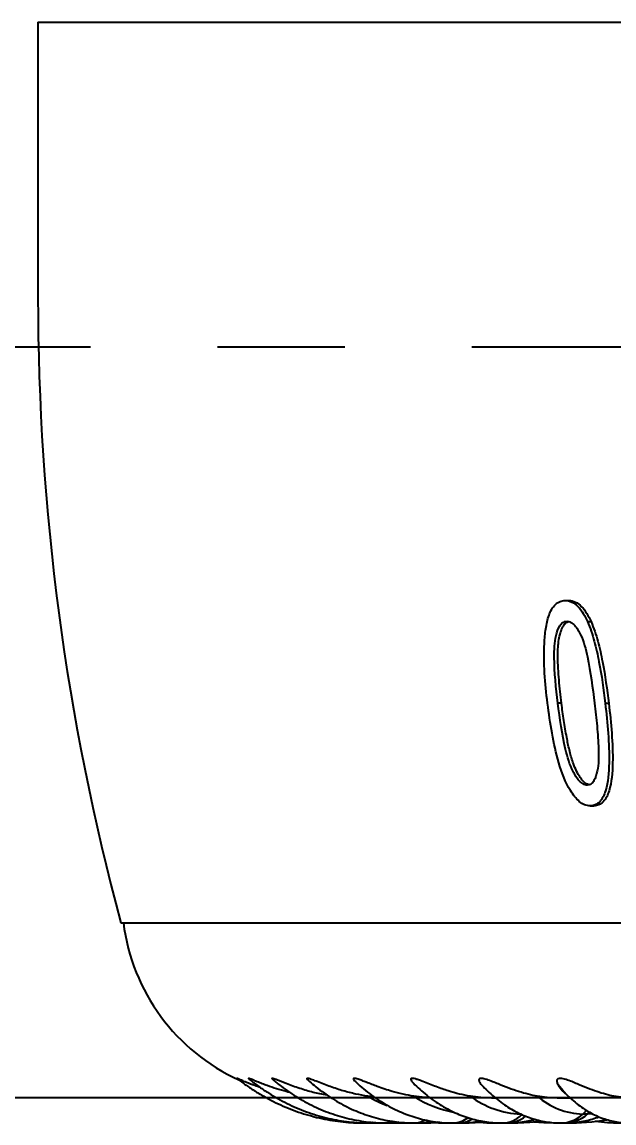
# Model space of a CAD drawing. Header units: millimetres. Extents: x 10 to 412, y 8 to 584.
# Drawn here: x 53.12 to 64.94, y 324.31 to 346.31 of the extents above; entities that cross this region are included whole.
import ezdxf

# ---------------------------------------------------------------- set-up
doc = ezdxf.new("R2010")
doc.units = ezdxf.units.MM
doc.linetypes.add('CENTERX2', pattern=[20.32, 12.7, -2.54, 2.54, -2.54])
for name, color, linetype in [('CENTERLINE', 4, 'CENTERX2'), ('DETAIL', 3, 'Continuous'), ('DIMENSIONS', 2, 'Continuous')]:
    doc.layers.add(name, color=color, linetype=linetype)
doc.layers.add('OUTLINE', color=7, linetype='Continuous', lineweight=25)
doc.styles.add('SLDTEXTSTYLE0', font='TXT', dxfattribs={"width": 0.75})
doc.dimstyles.new('SLDDIMSTYLE8', dxfattribs={"dimtxt": 3.5, "dimasz": 2, "dimexe": 0, "dimexo": 0.0625, "dimgap": 0.875, "dimtad": 1, "dimrnd": 1e-09, "dimzin": 12, "dimdsep": 46, "dimtxsty": 'SLDTEXTSTYLE0', "dimsah": 1, "dimcen": 0.09, "dimadec": 0, "dimazin": 3, "dimtfac": 1, "dimtofl": 0, "dimtmove": 0, "dimatfit": 3, "dimfxl": 0, "dimfrac": 2, "dimtolj": 1, "dimtzin": 12, "dimarcsym": 0})

# ---------------------------------------------------------------- blocks, each defined once
blk = doc.blocks.new('_D_47')
at = {"layer": 'DIMENSIONS'}
for p, q in [((84.3, 349.505), (34.665, 349.505)), ((36.665, 349.505), (36.665, 324.805)), ((65.985, 324.805), (34.665, 324.805))]:
    blk.add_line(p, q, dxfattribs=at)
for points in [[(36.665, 349.505), (36.165, 347.505), (37.165, 347.505)], [(36.665, 324.805), (37.165, 326.805), (36.165, 326.805)]]:
    blk.add_solid(points, dxfattribs=at)
at = {"layer": 'DIMENSIONS', "insert": (32.153, 332.629), "char_height": 3.5, "attachment_point": 1, "rotation": 90, "style": 'SLDTEXTSTYLE0'}
blk.add_mtext('24,7', dxfattribs=at)

msp = doc.modelspace()

# ---------------------------------------------------------------- linework, layer by layer
at = {"layer": 'CENTERLINE'}
msp.add_line((135.76409, 339.80517), (42.40541, 339.80517), dxfattribs=at)
at = {"layer": 'DETAIL'}
for p, q in [((53.43475, 346.30517), (89.08475, 346.30517)), ((63.89231, 332.69367), (63.8192, 332.69367)), ((64.76665, 332.69205), (64.83702, 332.69205)), ((62.31412, 325.04702), (62.29722, 325.06514)), ((64.39459, 324.55597), (64.31768, 324.48392)), ((64.44948, 324.52234), (64.40847, 324.48392)), ((64.40847, 324.48392), (64.31768, 324.48392)), ((64.5108, 324.48826), (64.40847, 324.48392))]:
    msp.add_line(p, q, dxfattribs=at)
at = {"layer": 'DETAIL', "flags": 128}
for points in [[(64.01994, 324.84712), (63.92614, 324.94514), (63.82594, 325.06514)], [(60.12691, 324.31437), (60.11988, 324.31259), (60.05752, 324.30517), (60.05746, 324.30517)], [(60.52702, 324.33172), (60.46554, 324.31259), (60.39566, 324.30517), (60.39559, 324.30517)], [(60.63749, 324.3213), (60.60464, 324.31259), (60.53475, 324.30517)]]:
    msp.add_lwpolyline(points, dxfattribs=at)
at = {"layer": 'DETAIL'}
for centre, radius, start, end in [((61.41682, 327.2521), 2.78601, 239.98619, 248.796542), ((62.17008, 326.7434), 2.2663, 237.141053, 259.409187), ((63.14943, 326.28831), 1.80546, 233.35562, 267.601472), ((64.35796, 325.9256), 1.44224, 228.845213, 268.399349), ((60.94988, 324.72819), 0.42303, 270.295699, 300.789701), ((61.07815, 324.72557), 0.42041, 270.325495, 294.773733), ((61.71862, 324.80802), 0.50287, 270.458289, 307.476066), ((61.83458, 324.8074), 0.50226, 270.554382, 302.91189), ((62.69412, 324.8874), 0.58228, 270.722087, 314.671328), ((62.79862, 324.88337), 0.57825, 270.702227, 310.091948), ((63.87556, 324.94121), 0.63606, 270.49467, 314.033773), ((63.96567, 324.94285), 0.63772, 270.565373, 313.974557)]:
    msp.add_arc(centre, radius, start, end, dxfattribs=at)
at = {"layer": 'OUTLINE'}
for p, q in [((53.43475, 346.30517), (53.43475, 340.80516)), ((63.96782, 334.74562), (64.03941, 334.74562)), ((64.41185, 334.32354), (64.48236, 334.32354)), ((64.46371, 330.64172), (64.53638, 330.64172)), ((55.09092, 328.30517), (89.08475, 328.30517)), ((62.29722, 325.06514), (62.30863, 325.05492)), ((62.30762, 325.05392), (62.31553, 325.04553)), ((63.9223, 324.94154), (64.02497, 324.84225)), ((60.14808, 324.82599), (60.02324, 324.83969)), ((62.49668, 324.80517), (62.57189, 324.80517)), ((63.80422, 324.80517), (64.0621, 324.80517)), ((64.02497, 324.84225), (64.01994, 324.84712)), ((59.94029, 324.30517), (60.05752, 324.30517)), ((60.05752, 324.30517), (60.20626, 324.30517)), ((60.20626, 324.30517), (60.30913, 324.30689)), ((60.20626, 324.30517), (60.20944, 324.30517)), ((60.20944, 324.30517), (60.31245, 324.30673)), ((60.37047, 324.30517), (60.39566, 324.30517)), ((60.39566, 324.30517), (60.53475, 324.30517)), ((60.53475, 324.30517), (60.5411, 324.30517)), ((60.72601, 324.30999), (60.91459, 324.30517)), ((60.91459, 324.30517), (60.95214, 324.30517)), ((60.95214, 324.30517), (61.08054, 324.30517)), ((61.08054, 324.30517), (61.08999, 324.30517)), ((61.67311, 324.30517), (61.72273, 324.30517)), ((61.72273, 324.30517), (61.83944, 324.30517)), ((61.83944, 324.30517), (61.85193, 324.30517)), ((62.64025, 324.30517), (62.70156, 324.30517)), ((62.70156, 324.30517), (62.8057, 324.30517)), ((62.8057, 324.30517), (62.82114, 324.30517)), ((63.80864, 324.30517), (63.88118, 324.30517)), ((63.88118, 324.30517), (63.97197, 324.30517)), ((63.97197, 324.30517), (63.99022, 324.30517))]:
    msp.add_line(p, q, dxfattribs=at)
at = {"layer": 'OUTLINE', "flags": 128}
msp.add_lwpolyline([(63.3352, 324.32764), (63.5431, 324.31223), (63.80864, 324.30517)], dxfattribs=at)
at = {"layer": 'OUTLINE'}
for centre, radius, start, end in [((101.43475, 340.80517), 48, 180, 195.094787), ((59.10955, 328.80517), 4, 187.180756, 245.472435), ((63.99022, 329.30517), 5, 270, 279.286631)]:
    msp.add_arc(centre, radius, start, end, dxfattribs=at)
for points, knots in [([(63.61387, 332.69205), (63.56568, 333.09293), (63.5304, 333.49658), (63.55507, 333.98762), (63.56385, 334.08495), (63.59292, 334.27325), (63.61331, 334.3657), (63.67458, 334.53467), (63.7159, 334.61184), (63.79893, 334.69176), (63.83019, 334.71289), (63.89604, 334.73961), (63.93185, 334.74331), (63.96782, 334.74562)], [0, 0, 0, 0, 0.5, 0.5, 0.625, 0.625, 0.75, 0.75, 0.875, 0.875, 0.9375, 0.9375, 1, 1, 1, 1]), ([(63.96782, 334.74562), (64.01242, 334.74309), (64.057, 334.73635), (64.14541, 334.6935), (64.18652, 334.66165), (64.26288, 334.58191), (64.29725, 334.53509), (64.35888, 334.43446), (64.38567, 334.3791), (64.41185, 334.32354)], [0, 0, 0, 0, 0.25, 0.25, 0.5, 0.5, 0.75, 0.75, 1, 1, 1, 1]), ([(64.03941, 334.74562), (64.08393, 334.74309), (64.12843, 334.73633), (64.21666, 334.69341), (64.25769, 334.66151), (64.33386, 334.58172), (64.36812, 334.53491), (64.42956, 334.43434), (64.45627, 334.37904), (64.48236, 334.32354)], [0, 0, 0, 0, 0.25, 0.25, 0.5, 0.5, 0.75, 0.75, 1, 1, 1, 1]), ([(63.8192, 332.69367), (63.78261, 332.99872), (63.75066, 333.30485), (63.7461, 333.7596), (63.75156, 333.90898), (63.80306, 334.1162), (63.82564, 334.18359), (63.87515, 334.26502), (63.89546, 334.28798), (63.93035, 334.31277), (63.94245, 334.31973), (63.96857, 334.32829), (63.98274, 334.32921), (63.99671, 334.33003)], [0, 0, 0, 0, 0.5, 0.5, 0.75, 0.75, 0.875, 0.875, 0.9375, 0.9375, 0.96875, 0.96875, 1, 1, 1, 1]), ([(63.89231, 332.69367), (63.87468, 332.84818), (63.84821, 333.08005), (63.8261, 333.38922), (63.81901, 333.59555), (63.82122, 333.77555), (63.8336, 333.9278), (63.86089, 334.06972), (63.89716, 334.17697), (63.93642, 334.25016), (63.97026, 334.28968), (64.00166, 334.31436), (64.02092, 334.3206), (64.02892, 334.32319)], [0, 0, 0, 0, 0.26105123, 0.39173837, 0.52239083, 0.610748, 0.69919306, 0.78705182, 0.86888346, 0.91047377, 0.95187825, 0.98000934, 1, 1, 1, 1]), ([(63.99671, 334.33003), (64.02457, 334.32827), (64.05287, 334.32336), (64.10731, 334.29444), (64.13275, 334.27315), (64.20376, 334.1969), (64.24117, 334.13068), (64.34009, 333.92649), (64.37922, 333.77192), (64.47621, 333.31313), (64.51471, 333.0025), (64.55284, 332.69367)], [0, 0, 0, 0, 0.0625, 0.0625, 0.125, 0.125, 0.25, 0.25, 0.5, 0.5, 1, 1, 1, 1]), ([(64.41185, 334.32354), (64.43875, 334.25978), (64.46518, 334.19583), (64.50966, 334.06467), (64.52938, 333.9981), (64.58495, 333.79697), (64.6149, 333.65985), (64.69573, 333.24647), (64.73229, 332.96888), (64.76665, 332.69205)], [0, 0, 0, 0, 0.125, 0.125, 0.25, 0.25, 0.5, 0.5, 1, 1, 1, 1]), ([(64.48236, 334.32354), (64.50923, 334.25976), (64.53563, 334.19578), (64.58005, 334.06458), (64.59974, 333.99801), (64.65525, 333.79686), (64.68519, 333.65976), (64.76599, 333.2464), (64.8026, 332.96885), (64.83702, 332.69205)], [0, 0, 0, 0, 0.125, 0.125, 0.25, 0.25, 0.5, 0.5, 1, 1, 1, 1]), ([(64.46371, 330.64172), (64.42741, 330.64428), (64.39116, 330.64868), (64.31835, 330.6788), (64.28258, 330.70222), (64.18196, 330.78721), (64.12346, 330.86443), (63.96907, 331.11452), (63.89679, 331.30544), (63.72688, 331.89019), (63.66612, 332.29192), (63.61387, 332.69205)], [0, 0, 0, 0, 0.0625, 0.0625, 0.125, 0.125, 0.25, 0.25, 0.5, 0.5, 1, 1, 1, 1]), ([(64.40829, 331.0573), (64.39434, 331.0581), (64.3804, 331.05885), (64.3524, 331.06639), (64.33822, 331.07274), (64.29673, 331.09544), (64.27038, 331.11734), (64.19819, 331.19537), (64.15854, 331.26148), (64.05466, 331.46529), (64.01133, 331.61899), (63.90274, 332.07528), (63.85838, 332.38481), (63.8192, 332.69367)], [0, 0, 0, 0, 0.03125, 0.03125, 0.0625, 0.0625, 0.125, 0.125, 0.25, 0.25, 0.5, 0.5, 1, 1, 1, 1]), ([(64.44792, 331.0649), (64.43529, 331.06696), (64.397, 331.0732), (64.34198, 331.11713), (64.28887, 331.17687), (64.23334, 331.25891), (64.1739, 331.37063), (64.10569, 331.54504), (64.04774, 331.75946), (63.99003, 332.03901), (63.9372, 332.35066), (63.90728, 332.57932), (63.89231, 332.69367)], [0, 0, 0, 0, 0.02872083, 0.08705339, 0.1300116, 0.17308181, 0.25730583, 0.34161844, 0.48059379, 0.61986958, 0.80990265, 1, 1, 1, 1]), ([(64.55284, 332.69367), (64.57059, 332.54042), (64.58823, 332.38733), (64.61621, 332.08174), (64.62857, 331.92906), (64.63757, 331.62725), (64.63615, 331.47495), (64.59231, 331.26954), (64.57302, 331.20325), (64.52612, 331.12235), (64.50696, 331.09902), (64.47323, 331.07445), (64.46121, 331.06745), (64.43555, 331.059), (64.42192, 331.05814), (64.40829, 331.0573)], [0, 0, 0, 0, 0.25, 0.25, 0.5, 0.5, 0.75, 0.75, 0.875, 0.875, 0.9375, 0.9375, 0.96875, 0.96875, 1, 1, 1, 1]), ([(64.76665, 332.69205), (64.78959, 332.49154), (64.81061, 332.29142), (64.83899, 331.89249), (64.84766, 331.69414), (64.83872, 331.30432), (64.82341, 331.11105), (64.74513, 330.85667), (64.7082, 330.77905), (64.63013, 330.69709), (64.59986, 330.67565), (64.53532, 330.64807), (64.49958, 330.6441), (64.46371, 330.64172)], [0, 0, 0, 0, 0.25, 0.25, 0.5, 0.5, 0.75, 0.75, 0.875, 0.875, 0.9375, 0.9375, 1, 1, 1, 1]), ([(64.83702, 332.69205), (64.88298, 332.29129), (64.92269, 331.88956), (64.90984, 331.30511), (64.89477, 331.11188), (64.81707, 330.85732), (64.78038, 330.77956), (64.70258, 330.69735), (64.67239, 330.67582), (64.60795, 330.6481), (64.57224, 330.64411), (64.53638, 330.64172)], [0, 0, 0, 0, 0.5, 0.5, 0.75, 0.75, 0.875, 0.875, 0.9375, 0.9375, 1, 1, 1, 1]), ([(57.88021, 325.01196), (57.84124, 325.02482), (57.74649, 325.05611), (57.61742, 325.10734), (57.5113, 325.15246), (57.45032, 325.17945), (57.41928, 325.19305), (57.40705, 325.19792), (57.41109, 325.19549), (57.41242, 325.19469)], [0, 0, 0, 0, 0.19419293, 0.47212355, 0.66215752, 0.77296439, 0.86413699, 0.95553836, 1, 1, 1, 1]), ([(57.41228, 325.19451), (57.43488, 325.1769), (57.51623, 325.11349), (57.66086, 325.01157), (57.84762, 324.8924), (58.03938, 324.78382), (58.23545, 324.6858), (58.4354, 324.59862), (58.63874, 324.52246), (58.84499, 324.45743), (59.05367, 324.40374), (59.26428, 324.3614), (59.47636, 324.33054), (59.68563, 324.31162), (59.84045, 324.30555), (59.92408, 324.30523), (59.94029, 324.30517)], [0, 0, 0, 0, 0.03086211, 0.1111143, 0.19127659, 0.27130602, 0.35119707, 0.43095418, 0.51057948, 0.59008339, 0.66947153, 0.74876038, 0.82796179, 0.90709374, 0.98198232, 1, 1, 1, 1]), ([(58.464, 324.91571), (58.43975, 324.92133), (58.35243, 324.94157), (58.20215, 324.9865), (58.04255, 325.04014), (57.9137, 325.08886), (57.82231, 325.12536), (57.74216, 325.15853), (57.68399, 325.18257), (57.65011, 325.19507), (57.63575, 325.19815), (57.64152, 325.19289), (57.64476, 325.18994)], [0, 0, 0, 0, 0.07353212, 0.26474207, 0.45521067, 0.55853926, 0.6616215, 0.7417956, 0.82272799, 0.87670988, 0.93069837, 1, 1, 1, 1]), ([(57.64486, 325.19007), (57.65898, 325.17846), (57.72929, 325.12064), (57.86004, 325.02361), (58.03868, 324.90292), (58.22228, 324.79304), (58.41003, 324.69376), (58.60153, 324.60542), (58.79628, 324.52814), (58.99383, 324.4621), (59.19368, 324.40743), (59.39537, 324.36419), (59.59843, 324.33242), (59.79878, 324.31266), (59.95198, 324.30572), (60.03701, 324.30527), (60.05752, 324.30517)], [0, 0, 0, 0, 0.020368519, 0.101382001, 0.182263531, 0.262938126, 0.343400829, 0.423650911, 0.503693147, 0.583535161, 0.66319085, 0.742679671, 0.822025396, 0.901254258, 0.976177839, 1, 1, 1, 1]), ([(59.21608, 324.8595), (59.16604, 324.86783), (59.02826, 324.89077), (58.84299, 324.93949), (58.6629, 324.99457), (58.52701, 325.0412), (58.41355, 325.08374), (58.32346, 325.11921), (58.25471, 325.14673), (58.19258, 325.17148), (58.14269, 325.18982), (58.11264, 325.19793), (58.10155, 325.19513), (58.11307, 325.18452), (58.11996, 325.17817)], [0, 0, 0, 0, 0.11641886, 0.32048817, 0.4242633, 0.52798252, 0.6300509, 0.68267486, 0.73518923, 0.79120359, 0.83552314, 0.88013527, 0.92824268, 1, 1, 1, 1]), ([(58.1198, 325.17797), (58.12204, 325.17601), (58.17763, 325.12744), (58.29039, 325.0386), (58.45993, 324.91595), (58.63444, 324.80438), (58.81292, 324.70347), (58.99504, 324.61364), (59.18027, 324.535), (59.36815, 324.46769), (59.55822, 324.41183), (59.75, 324.36748), (59.94305, 324.33468), (60.13692, 324.31357), (60.28797, 324.30584), (60.3742, 324.3053), (60.39566, 324.30517)], [0, 0, 0, 0, 0.00346232, 0.08586384, 0.16807052, 0.2499769, 0.33156444, 0.41282566, 0.49375968, 0.5743778, 0.65469799, 0.7347475, 0.81456268, 0.89418591, 0.97366695, 1, 1, 1, 1]), ([(60.02324, 324.83969), (59.94311, 324.85316), (59.78147, 324.88036), (59.57365, 324.93442), (59.40383, 324.98681), (59.2749, 325.03093), (59.14472, 325.07932), (59.02506, 325.12642), (58.93008, 325.16377), (58.86634, 325.18649), (58.82866, 325.1966), (58.80654, 325.19706), (58.806, 325.18512), (58.81752, 325.17034), (58.83013, 325.16044), (58.83063, 325.16005)], [0, 0, 0, 0, 0.16944355, 0.34183735, 0.42934217, 0.51680908, 0.60301172, 0.69088385, 0.7555367, 0.79512042, 0.83503936, 0.86961223, 0.92600802, 0.99706289, 1, 1, 1, 1]), ([(58.83122, 325.1607), (58.87017, 325.12612), (58.96023, 325.04617), (59.10783, 324.93249), (59.27213, 324.8183), (59.44061, 324.71543), (59.61252, 324.62365), (59.78745, 324.54326), (59.96489, 324.47438), (60.14438, 324.41707), (60.32545, 324.37142), (60.50766, 324.33738), (60.69059, 324.31513), (60.83892, 324.30611), (60.92608, 324.30538), (60.95214, 324.30517)], [0, 0, 0, 0, 0.06420384, 0.148448152, 0.232267823, 0.315614528, 0.398470106, 0.480822498, 0.562678389, 0.644062053, 0.725012253, 0.805584783, 0.88584717, 0.965875963, 1, 1, 1, 1]), ([(60.94044, 324.83969), (60.86983, 324.85205), (60.72807, 324.87686), (60.53404, 324.92774), (60.36143, 324.98144), (60.22599, 325.029), (60.10207, 325.07584), (60.00068, 325.11573), (59.90844, 325.15187), (59.83714, 325.17801), (59.78476, 325.19329), (59.75113, 325.19824), (59.7359, 325.19322), (59.73452, 325.18176), (59.74317, 325.16265), (59.76256, 325.14475), (59.77561, 325.1327)], [0, 0, 0, 0, 0.147154598, 0.295445707, 0.392480534, 0.490172128, 0.559710818, 0.630167382, 0.681183101, 0.732618931, 0.766017869, 0.799499576, 0.842699597, 0.880802123, 0.919804729, 1, 1, 1, 1]), ([(62.07185, 324.83969), (62.00062, 324.85303), (61.85752, 324.87984), (61.66878, 324.93333), (61.51066, 324.98565), (61.38602, 325.03099), (61.25703, 325.08111), (61.13867, 325.12861), (61.04242, 325.1652), (60.97522, 325.18701), (60.9297, 325.19686), (60.89675, 325.19677), (60.88076, 325.1843), (60.88615, 325.15935), (60.90412, 325.12981), (60.92611, 325.10974), (60.9362, 325.10052)], [0, 0, 0, 0, 0.14689948, 0.29512387, 0.37325022, 0.45178471, 0.52998691, 0.60989527, 0.6613033, 0.69633355, 0.73166591, 0.76184586, 0.81223834, 0.87698039, 0.9435047, 1, 1, 1, 1]), ([(63.40883, 324.83969), (63.28913, 324.86093), (63.16602, 324.89192), (62.90733, 324.97438), (62.77225, 325.02668), (62.59069, 325.10034), (62.55329, 325.11559), (62.47687, 325.14568), (62.43758, 325.16069), (62.36122, 325.18547), (62.32466, 325.19443), (62.2743, 325.1979), (62.26021, 325.1933), (62.23638, 325.17292), (62.24144, 325.15131), (62.26128, 325.10874), (62.27765, 325.08664), (62.29722, 325.06513)], [0, 0, 0, 0, 0.25, 0.25, 0.5, 0.5, 0.5625, 0.5625, 0.625, 0.625, 0.6875, 0.6875, 0.75, 0.75, 0.875, 0.875, 1, 1, 1, 1]), ([(64.94123, 324.83969), (64.83141, 324.86098), (64.71773, 324.89202), (64.47663, 324.97435), (64.3503, 325.02629), (64.17361, 325.10047), (64.1372, 325.11572), (64.06219, 325.14572), (64.02313, 325.16072), (63.94525, 325.18552), (63.90683, 325.19445), (63.85115, 325.19789), (63.83359, 325.19334), (63.79916, 325.17274), (63.79736, 325.15136), (63.80359, 325.1085), (63.81323, 325.08647), (63.82594, 325.06513)], [0, 0, 0, 0, 0.25, 0.25, 0.5, 0.5, 0.5625, 0.5625, 0.625, 0.625, 0.6875, 0.6875, 0.75, 0.75, 0.875, 0.875, 1, 1, 1, 1]), ([(59.77532, 325.13239), (59.79303, 325.11524), (59.85836, 325.05195), (59.97695, 324.95271), (60.13038, 324.83543), (60.28812, 324.72992), (60.44919, 324.63568), (60.6132, 324.55309), (60.7796, 324.48226), (60.94792, 324.4232), (61.11768, 324.37599), (61.28845, 324.34052), (61.45981, 324.31699), (61.60473, 324.30645), (61.69234, 324.3055), (61.72273, 324.30517)], [0, 0, 0, 0, 0.03251097, 0.11999606, 0.20687849, 0.29308277, 0.37854511, 0.46323404, 0.54714447, 0.6303089, 0.71278309, 0.79465084, 0.87601806, 0.95700716, 1, 1, 1, 1]), ([(60.93496, 325.09919), (60.97641, 325.05863), (61.06297, 324.97392), (61.2013, 324.85759), (61.34743, 324.74823), (61.49716, 324.65084), (61.64975, 324.56537), (61.80469, 324.49199), (61.96144, 324.43073), (62.11952, 324.38158), (62.27848, 324.34438), (62.43789, 324.31929), (62.57906, 324.3069), (62.66693, 324.30566), (62.70156, 324.30517)], [0, 0, 0, 0, 0.08375209, 0.1749203, 0.26511404, 0.35419841, 0.44208719, 0.52875713, 0.61424007, 0.6986244, 0.78204276, 0.86466065, 0.94667009, 1, 1, 1, 1]), ([(62.31443, 325.04832), (62.32592, 325.03563), (62.37851, 324.97758), (62.47778, 324.8844), (62.61161, 324.77015), (62.74955, 324.66874), (62.89037, 324.57964), (63.03357, 324.50316), (63.17856, 324.43926), (63.32479, 324.38785), (63.47182, 324.34872), (63.61919, 324.32191), (63.75577, 324.30745), (63.8431, 324.30586), (63.88118, 324.30517)], [0, 0, 0, 0, 0.0275111, 0.12587223, 0.22284374, 0.31812409, 0.41150658, 0.50291946, 0.5924089, 0.68012568, 0.76629392, 0.85119132, 0.93512094, 1, 1, 1, 1]), ([(63.82594, 325.06514), (63.85063, 325.02474), (63.87928, 324.97788), (63.91844, 324.9474), (63.92384, 324.94319)], [0, 0, 0, 0, 0.86196488, 1, 1, 1, 1]), ([(61.26817, 324.80985), (61.23366, 324.81076), (61.12309, 324.81366), (61.01488, 324.82908), (60.94044, 324.83969)], [0, 0, 0, 0, 0.31215539, 1, 1, 1, 1]), ([(64.01922, 324.84988), (64.03609, 324.83294), (64.09221, 324.77662), (64.19366, 324.69225), (64.32199, 324.59796), (64.45323, 324.51756), (64.5862, 324.45024), (64.72052, 324.39599), (64.85565, 324.35439), (64.99116, 324.32543), (65.12357, 324.3082), (65.2108, 324.30615), (65.25261, 324.30517)], [0, 0, 0, 0, 0.05118604, 0.17021888, 0.28568251, 0.39737137, 0.50541136, 0.61015927, 0.71210527, 0.81179453, 0.90977807, 1, 1, 1, 1]), ([(60.29979, 324.30654), (60.31401, 324.30599), (60.33756, 324.3051), (60.36112, 324.30515), (60.37047, 324.30517)], [0, 0, 0, 0, 0.60345162, 1, 1, 1, 1]), ([(60.53475, 324.30517), (60.57393, 324.30536), (60.64516, 324.30571), (60.71621, 324.31115), (60.74819, 324.3136)], [0, 0, 0, 0, 0.54999456, 1, 1, 1, 1]), ([(60.5411, 324.30517), (60.5852, 324.3053), (60.66134, 324.30554), (60.73734, 324.31033), (60.76931, 324.31235)], [0, 0, 0, 0, 0.57924465, 1, 1, 1, 1]), ([(61.08054, 324.30517), (61.11822, 324.3057), (61.21682, 324.30708), (61.32801, 324.3134), (61.40093, 324.32353), (61.41337, 324.32525)], [0, 0, 0, 0, 0.3390315, 0.88726716, 1, 1, 1, 1]), ([(61.08999, 324.30517), (61.13488, 324.30548), (61.25691, 324.30635), (61.37871, 324.31435), (61.45569, 324.31941)], [0, 0, 0, 0, 0.36794014, 1, 1, 1, 1]), ([(61.37716, 324.31522), (61.39618, 324.31373), (61.49462, 324.30602), (61.59341, 324.30555), (61.67311, 324.30517)], [0, 0, 0, 0, 0.19317677, 1, 1, 1, 1]), ([(61.83944, 324.30517), (61.87569, 324.30565), (61.9689, 324.30691), (62.11868, 324.31823), (62.23127, 324.33607), (62.28745, 324.34497)], [0, 0, 0, 0, 0.2416903, 0.62162783, 1, 1, 1, 1]), ([(61.85193, 324.30517), (61.8974, 324.30559), (62.02189, 324.30675), (62.19198, 324.31485), (62.31593, 324.32833), (62.3613, 324.33327)], [0, 0, 0, 0, 0.26730206, 0.73177648, 1, 1, 1, 1]), ([(62.24915, 324.32191), (62.30036, 324.31774), (62.43048, 324.30713), (62.56106, 324.30591), (62.64025, 324.30517)], [0, 0, 0, 0, 0.39351395, 1, 1, 1, 1]), ([(62.8057, 324.30517), (62.84066, 324.30566), (62.92847, 324.30689), (63.06875, 324.31942), (63.22144, 324.34258), (63.32011, 324.36696), (63.36725, 324.3786)], [0, 0, 0, 0, 0.18490818, 0.4644734, 0.74415211, 1, 1, 1, 1]), ([(62.82114, 324.30517), (62.86697, 324.30553), (62.9926, 324.30651), (63.19771, 324.3183), (63.37098, 324.33332), (63.46389, 324.34748), (63.47791, 324.34962)], [0, 0, 0, 0, 0.20871145, 0.57205789, 0.93542945, 1, 1, 1, 1]), ([(63.97197, 324.30517), (64.00596, 324.30573), (64.08861, 324.30708), (64.21949, 324.31994), (64.36366, 324.34509), (64.50555, 324.38062), (64.59749, 324.41321), (64.64322, 324.42941)], [0, 0, 0, 0, 0.14870369, 0.36149239, 0.57442184, 0.78832838, 1, 1, 1, 1]), ([(64.56623, 324.34336), (64.60884, 324.33793), (64.73061, 324.32241), (64.93193, 324.30875), (65.09056, 324.30636), (65.16941, 324.30517)], [0, 0, 0, 0, 0.21304012, 0.60885422, 1, 1, 1, 1])]:
    msp.add_open_spline(points, degree=3, knots=knots, dxfattribs=at)
for points in [[(62.49668, 324.80517), (62.35192, 324.80517), (62.2105, 324.81684), (62.07184, 324.83969)], [(63.80422, 324.80517), (63.66914, 324.80517), (63.53756, 324.81685), (63.40883, 324.83969)], [(65.30417, 324.80517), (65.1798, 324.80517), (65.05904, 324.81685), (64.94123, 324.83969)]]:
    msp.add_open_spline(points, degree=3, dxfattribs=at)

# ---------------------------------------------------------------- dimensions: what is measured, and where the dimension line sits
at = {"layer": 'DIMENSIONS'}
dim = msp.add_linear_dim(base=(36.6652, 324.80517), p1=(85.30028, 349.50517), p2=(66.98509, 324.80517), angle=90, dimstyle='SLDDIMSTYLE8', dxfattribs=at)
dim.commit()
dim.dimension.update_dxf_attribs({"geometry": '_D_47', "text_midpoint": (36.6652, 337.15517), "dimtype": 160})

doc.saveas('drawing.dxf')
